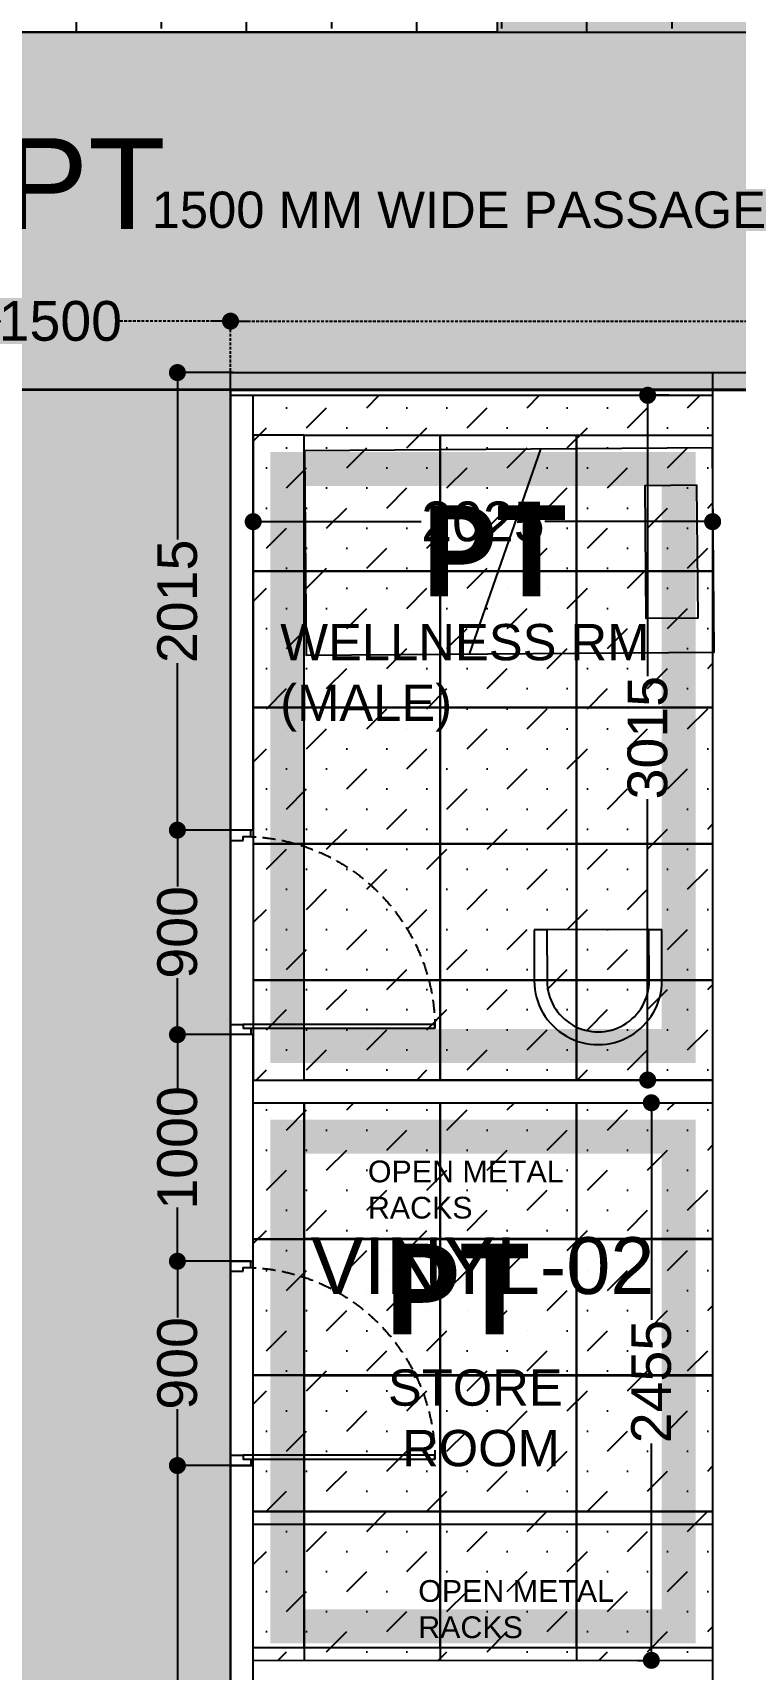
# Model space of a CAD drawing. Header units: millimetres. Extents: x 4688743 to 4806056, y -3017657 to -2960297.
# Drawn here: x 4737558 to 4740654, y -2982477 to -2975267 of the extents above; entities that cross this region are included whole.
import ezdxf

# ---------------------------------------------------------------- set-up
doc = ezdxf.new("R2010")
doc.units = ezdxf.units.MM
doc.header["$MEASUREMENT"] = 0
doc.header["$PDMODE"] = 34
for name, pattern in [('CONTINU', [0]), ('DASHED', [19.05, 12.7, -6.35]), ('DOTE', [2.42, 2, -0.2, 0.02, -0.2]), ('PHANTOM2', [1.25, 0.625, -0.125, 0.125, -0.125, 0.125, -0.125])]:
    doc.linetypes.add(name, pattern=pattern)
for name, color, linetype in [('i floor', 252, 'Continuous'), ('I-CEIL', 11, 'CONTINU'), ('I-CHAR', 100, 'Continuous'), ('I-CLNG-GRID', 31, 'Continuous'), ('I-DOOR', 1, 'Continuous'), ('I-FINISHES', 174, 'Continuous'), ('I-FLOOR', 8, 'Continuous'), ('I-FLOOR-TEXT', 2, 'Continuous'), ('I-FURN', 3, 'Continuous'), ('I-PART', 1, 'Continuous'), ('I-PART-I-DIM', 252, 'Continuous'), ('I-TEXT', 2, 'Continuous'), ('wall', 4, 'Continuous')]:
    doc.layers.add(name, color=color, linetype=linetype)
doc.styles.add('ROMANS', font='arial.ttf', dxfattribs={"height": 175})
doc.linetypes.add('FENCELINE2', pattern='A,6.35,-2.54,[132,ltypeshp.shx,S=2.54,R=0,X=-2.54,Y=0],-2.54,25.4', length=36.83)
doc.dimstyles.new('I-DIM-100', dxfattribs={"dimscale": 100, "dimtxt": 175, "dimasz": 0.75, "dimexe": 0.0625, "dimexo": 0.0625, "dimgap": 0.09, "dimtad": 0, "dimdec": 0, "dimrnd": 5, "dimzin": 0, "dimdsep": 46, "dimtxsty": 'ROMANS', "dimblk": 'DOT', "dimcen": 0.09, "dimclrd": 8, "dimclre": 8, "dimclrt": 2, "dimadec": 0, "dimazin": 0, "dimtfac": 1, "dimtdec": 0, "dimtmove": 2, "dimatfit": 3, "dimfxl": 0, "dimtolj": 1, "dimtzin": 0, "dimarcsym": 0})

# ---------------------------------------------------------------- blocks, each defined once
blk = doc.blocks.new('A$C23eeb4d5')
at = {"layer": 'I-FURN', "linetype": 'Continuous'}
blk.add_line((1053.6, 2161.4, 0), (1956.1, 1846.2, 0), dxfattribs=at)
at = {"layer": 'I-FURN', "linetype": 'Continuous', "elevation": 0}
for points in [[(1061.7, 1121.7), (1961.7, 1128.6), (1947.7, 2926.7), (1047.7, 2919.7)], [(1211.3, 2849.3), (1798.1, 2853.9), (1799.8, 2626.7), (1213.1, 2622.2)]]:
    blk.add_lwpolyline(points, close=True, dxfattribs=at)
blk = doc.blocks.new('*U89')
at = {"layer": 'I-CLNG-GRID'}
blk.add_lwpolyline([(-300, 300), (300, 300), (300, -300), (-300, -300), (-300, 300)], dxfattribs=at)
blk = doc.blocks.new('*U90')
at = {"layer": 'I-CLNG-GRID', "color": 0, "linetype": 'ByBlock', "lineweight": -2}
for p in [(0, 1801.3), (600, 1801.3), (1200, 1801.3), (0, 1200.9), (600, 1200.9), (1200, 1200.9), (0, 600.4), (600, 600.4), (1200, 600.4), (0, 0), (600, 0), (1200, 0)]:
    blk.add_blockref('*U89', p, dxfattribs=at)
blk = doc.blocks.new('*U97')
at = {"layer": 'I-CLNG-GRID'}
blk.add_lwpolyline([(-300, 300), (300, 300), (300, -300), (-300, -300), (-300, 300)], dxfattribs=at)
blk = doc.blocks.new('*U98')
at = {"layer": 'I-CLNG-GRID', "color": 0, "linetype": 'ByBlock', "lineweight": -2}
for p in [(0, 1801.3), (600, 1801.3), (1200, 1801.3), (0, 1200.9), (600, 1200.9), (1200, 1200.9), (0, 600.4), (600, 600.4), (1200, 600.4), (0, 0), (600, 0), (1200, 0)]:
    blk.add_blockref('*U97', p, dxfattribs=at)
blk = doc.blocks.new('_Dot')
at = {"color": 0, "linetype": 'Continuous', "lineweight": -2}
blk.add_line((-0.5, 0), (-1, 0), dxfattribs=at)
at = {"color": 0, "linetype": 'Continuous', "const_width": 0.5}
blk.add_lwpolyline([(-0.25, 0, 1), (0.25, 0, 1)], format="xyb", close=True, dxfattribs=at)
blk = doc.blocks.new('*D190')
at = {"layer": 'Defpoints', "color": 0}
for p in [(4738429.5, -2976538.1), (4736929.5, -2976764.6, 0), (4738429.5, -2976764.6)]:
    blk.add_point(p, dxfattribs=at)
at = {"layer": 'I-PART-I-DIM', "color": 8, "linetype": 'DASHED', "lineweight": -2}
for p, q in [((4736929.5, -2976758.4), (4736929.5, -2976531.8)), ((4737004.5, -2976538.1), (4737417.7, -2976538.1)), ((4738354.5, -2976538.1), (4737941.3, -2976538.1)), ((4738429.5, -2976758.4), (4738429.5, -2976531.8))]:
    blk.add_line(p, q, dxfattribs=at)
at = {"layer": 'I-PART-I-DIM', "color": 8, "lineweight": -2, "xscale": 75, "yscale": 75, "zscale": 75, "rotation": 180}
blk.add_blockref('_Dot', (4736929.5, -2976538.1), dxfattribs=at)
at = {"layer": 'I-PART-I-DIM', "color": 8, "lineweight": -2, "xscale": 75, "yscale": 75, "zscale": 75}
blk.add_blockref('_Dot', (4738429.5, -2976538.1), dxfattribs=at)
at = {"layer": 'I-PART-I-DIM', "color": 2, "insert": (4737679.5, -2976538.1), "char_height": 175, "attachment_point": 5, "style": 'ROMANS'}
blk.add_mtext('\\A1;1500', dxfattribs=at)
blk = doc.blocks.new('*D191')
at = {"layer": 'Defpoints', "color": 0}
for p in [(4747245.5, -2976538.1), (4738429.5, -2976764.6), (4747245.5, -2976764.6)]:
    blk.add_point(p, dxfattribs=at)
at = {"layer": 'I-PART-I-DIM', "color": 8, "linetype": 'DASHED', "lineweight": -2}
for p, q in [((4738429.5, -2976758.4), (4738429.5, -2976531.8)), ((4738504.5, -2976538.1), (4742566.4, -2976538.1)), ((4747170.5, -2976538.1), (4743108.6, -2976538.1)), ((4747245.5, -2976758.4), (4747245.5, -2976531.8))]:
    blk.add_line(p, q, dxfattribs=at)
at = {"layer": 'I-PART-I-DIM', "color": 8, "lineweight": -2, "xscale": 75, "yscale": 75, "zscale": 75, "rotation": 180}
blk.add_blockref('_Dot', (4738429.5, -2976538.1), dxfattribs=at)
at = {"layer": 'I-PART-I-DIM', "color": 8, "lineweight": -2, "xscale": 75, "yscale": 75, "zscale": 75}
blk.add_blockref('_Dot', (4747245.5, -2976538.1), dxfattribs=at)
at = {"layer": 'I-PART-I-DIM', "color": 2, "insert": (4742837.5, -2976538.1), "char_height": 175, "attachment_point": 5, "style": 'ROMANS'}
blk.add_mtext('\\A1;8815', dxfattribs=at)
blk = doc.blocks.new('DOOR 1000')
at = {"layer": 'I-DOOR', "lineweight": -2, "ltscale": 5, "extrusion": (-2.9028e-12, -8.96831e-44, -1)}
blk.add_line((0, 50), (0, 950), dxfattribs=at)
at = {"layer": 'I-DOOR', "linetype": 'ByBlock', "lineweight": -2, "extrusion": (-2.9028e-12, -8.96831e-44, -1)}
for points in [[(-62.5, 950), (-62.5, 969), (-100, 969), (-100, 1000), (0, 1000), (0, 950)], [(-62.5, 50), (-62.5, 31), (-100, 31), (-100, 0), (0, 0), (0, 50)]]:
    blk.add_lwpolyline(points, close=True, dxfattribs=at)
at = {"layer": 'I-DOOR', "lineweight": -2, "ltscale": 5, "extrusion": (-2.9028e-12, -8.96831e-44, -1)}
blk.add_lwpolyline([(-62.1, 31), (-1000, 31), (-1000, 50), (-62.1, 50)], close=True, dxfattribs=at)
at = {"layer": 'I-DOOR', "linetype": 'DASHED', "lineweight": -2, "ltscale": 5, "extrusion": (-2.9028e-12, -8.96831e-44, -1)}
blk.add_arc((-62.1, 31), 937.9, 90, 180, dxfattribs=at)
blk = doc.blocks.new('*D234')
at = {"layer": 'Defpoints', "color": 0}
for p in [(4738195.5, -2981579.3), (4738429.5, -2981579.3), (4738429.5, -2984167)]:
    blk.add_point(p, dxfattribs=at)
at = {"layer": 'I-PART-I-DIM', "color": 8, "lineweight": -2}
for p, q in [((4738423.3, -2981579.3), (4738189.2, -2981579.3)), ((4738195.5, -2981654.3), (4738195.5, -2982601.6)), ((4738195.5, -2984092), (4738195.5, -2983144.6)), ((4738423.3, -2984167), (4738189.2, -2984167))]:
    blk.add_line(p, q, dxfattribs=at)
at = {"layer": 'I-PART-I-DIM', "color": 8, "lineweight": -2, "xscale": 75, "yscale": 75, "zscale": 75}
for p, rotation in [((4738195.5, -2981579.3), 90), ((4738195.5, -2984167), 270)]:
    blk.add_blockref('_Dot', p, dxfattribs=dict(at, rotation=rotation))
at = {"layer": 'I-PART-I-DIM', "color": 2, "insert": (4738195.5, -2982873.1), "char_height": 175, "attachment_point": 5, "rotation": 90, "style": 'ROMANS'}
blk.add_mtext('\\A1;2590', dxfattribs=at)
blk = doc.blocks.new('*D235')
at = {"layer": 'Defpoints', "color": 0}
for p in [(4738195.5, -2980679.3), (4738429.5, -2980679.3), (4738429.5, -2981579.3)]:
    blk.add_point(p, dxfattribs=at)
at = {"layer": 'I-PART-I-DIM', "color": 8, "lineweight": -2}
for p, q in [((4738423.3, -2980679.3), (4738189.2, -2980679.3)), ((4738195.5, -2980754.3), (4738195.5, -2980927.2)), ((4738195.5, -2981504.3), (4738195.5, -2981331.3)), ((4738423.3, -2981579.3), (4738189.2, -2981579.3))]:
    blk.add_line(p, q, dxfattribs=at)
at = {"layer": 'I-PART-I-DIM', "color": 8, "lineweight": -2, "xscale": 75, "yscale": 75, "zscale": 75}
for p, rotation in [((4738195.5, -2980679.3), 90), ((4738195.5, -2981579.3), 270)]:
    blk.add_blockref('_Dot', p, dxfattribs=dict(at, rotation=rotation))
at = {"layer": 'I-PART-I-DIM', "color": 2, "insert": (4738195.5, -2981129.3), "char_height": 175, "attachment_point": 5, "rotation": 90, "style": 'ROMANS'}
blk.add_mtext('\\A1;900', dxfattribs=at)
blk = doc.blocks.new('*D236')
at = {"layer": 'Defpoints', "color": 0}
for p in [(4738195.5, -2979681), (4738429.5, -2979681), (4738429.5, -2980679.3)]:
    blk.add_point(p, dxfattribs=at)
at = {"layer": 'I-PART-I-DIM', "color": 8, "lineweight": -2}
for p, q in [((4738423.3, -2979681), (4738189.2, -2979681)), ((4738195.5, -2979756), (4738195.5, -2979918.4)), ((4738195.5, -2980604.3), (4738195.5, -2980441.9)), ((4738423.3, -2980679.3), (4738189.2, -2980679.3))]:
    blk.add_line(p, q, dxfattribs=at)
at = {"layer": 'I-PART-I-DIM', "color": 8, "lineweight": -2, "xscale": 75, "yscale": 75, "zscale": 75}
for p, rotation in [((4738195.5, -2979681), 90), ((4738195.5, -2980679.3), 270)]:
    blk.add_blockref('_Dot', p, dxfattribs=dict(at, rotation=rotation))
at = {"layer": 'I-PART-I-DIM', "color": 2, "insert": (4738195.5, -2980180.1), "char_height": 175, "attachment_point": 5, "rotation": 90, "style": 'ROMANS'}
blk.add_mtext('\\A1;1000', dxfattribs=at)
blk = doc.blocks.new('*D237')
at = {"layer": 'Defpoints', "color": 0}
for p in [(4738195.5, -2978780.2), (4738429.5, -2978780.2, 0), (4738429.5, -2979681)]:
    blk.add_point(p, dxfattribs=at)
at = {"layer": 'I-PART-I-DIM', "color": 8, "lineweight": -2}
for p, q in [((4738423.3, -2978780.2), (4738189.2, -2978780.2)), ((4738195.5, -2978855.2), (4738195.5, -2979028.6)), ((4738195.5, -2979606), (4738195.5, -2979432.6)), ((4738423.3, -2979681), (4738189.2, -2979681))]:
    blk.add_line(p, q, dxfattribs=at)
at = {"layer": 'I-PART-I-DIM', "color": 8, "lineweight": -2, "xscale": 75, "yscale": 75, "zscale": 75}
for p, rotation in [((4738195.5, -2978780.2), 90), ((4738195.5, -2979681), 270)]:
    blk.add_blockref('_Dot', p, dxfattribs=dict(at, rotation=rotation))
at = {"layer": 'I-PART-I-DIM', "color": 2, "insert": (4738195.5, -2979230.6), "char_height": 175, "attachment_point": 5, "rotation": 90, "style": 'ROMANS'}
blk.add_mtext('\\A1;900', dxfattribs=at)
blk = doc.blocks.new('*D238')
at = {"layer": 'Defpoints', "color": 0}
for p in [(4738195.5, -2976764.6), (4738447.6, -2976764.6), (4738429.5, -2978780.2, 0)]:
    blk.add_point(p, dxfattribs=at)
at = {"layer": 'I-PART-I-DIM', "color": 8, "lineweight": -2}
for p, q in [((4738441.4, -2976764.6), (4738189.2, -2976764.6)), ((4738195.5, -2976839.6), (4738195.5, -2977500)), ((4738195.5, -2978705.2), (4738195.5, -2978044.9)), ((4738423.3, -2978780.2), (4738189.2, -2978780.2))]:
    blk.add_line(p, q, dxfattribs=at)
at = {"layer": 'I-PART-I-DIM', "color": 8, "lineweight": -2, "xscale": 75, "yscale": 75, "zscale": 75}
for p, rotation in [((4738195.5, -2976764.6), 90), ((4738195.5, -2978780.2), 270)]:
    blk.add_blockref('_Dot', p, dxfattribs=dict(at, rotation=rotation))
at = {"layer": 'I-PART-I-DIM', "color": 2, "insert": (4738195.5, -2977772.4), "char_height": 175, "attachment_point": 5, "rotation": 90, "style": 'ROMANS'}
blk.add_mtext('\\A1;2015', dxfattribs=at)
blk = doc.blocks.new('*D241')
at = {"layer": 'Defpoints', "color": 0}
for p in [(4740218.5, -2979981.1, 0), (4740284.2, -2979981.1), (4740218.3, -2982437.4, 0)]:
    blk.add_point(p, dxfattribs=at)
at = {"layer": 'I-PART-I-DIM', "color": 8, "lineweight": -2}
for p, q in [((4740224.7, -2979981.1), (4740290.4, -2979981.1)), ((4740284.2, -2980056.1), (4740284.2, -2980936.8)), ((4740284.2, -2982362.4), (4740284.2, -2981481.7)), ((4740224.6, -2982437.4), (4740290.4, -2982437.4))]:
    blk.add_line(p, q, dxfattribs=at)
at = {"layer": 'I-PART-I-DIM', "color": 8, "lineweight": -2, "xscale": 75, "yscale": 75, "zscale": 75}
for p, rotation in [((4740284.2, -2979981.1), 90), ((4740284.2, -2982437.4), 270)]:
    blk.add_blockref('_Dot', p, dxfattribs=dict(at, rotation=rotation))
at = {"layer": 'I-PART-I-DIM', "color": 2, "insert": (4740284.2, -2981209.3), "char_height": 175, "attachment_point": 5, "rotation": 90, "style": 'ROMANS'}
blk.add_mtext('\\A1;2455', dxfattribs=at)
blk = doc.blocks.new('*D242')
at = {"layer": 'Defpoints', "color": 0}
for p in [(4740267.9, -2976864.6), (4740367.4, -2976864.6), (4740367.4, -2979881.1, 0)]:
    blk.add_point(p, dxfattribs=at)
at = {"layer": 'I-PART-I-DIM', "color": 8, "lineweight": -2}
for p, q in [((4740361.2, -2976864.6), (4740261.6, -2976864.6)), ((4740267.9, -2976939.6), (4740267.9, -2978102)), ((4740267.9, -2979806.1), (4740267.9, -2978643.8)), ((4740361.2, -2979881.1), (4740261.6, -2979881.1))]:
    blk.add_line(p, q, dxfattribs=at)
at = {"layer": 'I-PART-I-DIM', "color": 8, "lineweight": -2, "xscale": 75, "yscale": 75, "zscale": 75}
for p, rotation in [((4740267.9, -2976864.6), 90), ((4740267.9, -2979881.1), 270)]:
    blk.add_blockref('_Dot', p, dxfattribs=dict(at, rotation=rotation))
at = {"layer": 'I-PART-I-DIM', "color": 2, "insert": (4740267.9, -2978372.9), "char_height": 175, "attachment_point": 5, "rotation": 90, "style": 'ROMANS'}
blk.add_mtext('\\A1;3015', dxfattribs=at)
blk = doc.blocks.new('*D243')
at = {"layer": 'Defpoints', "color": 0}
for p in [(4738529.5, -2977331.9), (4740554.2, -2977421.3), (4740554.2, -2977441.2, 0)]:
    blk.add_point(p, dxfattribs=at)
at = {"layer": 'I-PART-I-DIM', "color": 8, "lineweight": -2}
for p, q in [((4738529.5, -2977338.1), (4738529.5, -2977427.6)), ((4738604.5, -2977421.3), (4739269.4, -2977421.3)), ((4740479.2, -2977421.3), (4739814.3, -2977421.3)), ((4740554.2, -2977434.9), (4740554.2, -2977415.1))]:
    blk.add_line(p, q, dxfattribs=at)
at = {"layer": 'I-PART-I-DIM', "color": 8, "lineweight": -2, "xscale": 75, "yscale": 75, "zscale": 75, "rotation": 180}
blk.add_blockref('_Dot', (4738529.5, -2977421.3), dxfattribs=at)
at = {"layer": 'I-PART-I-DIM', "color": 8, "lineweight": -2, "xscale": 75, "yscale": 75, "zscale": 75}
blk.add_blockref('_Dot', (4740554.2, -2977421.3), dxfattribs=at)
at = {"layer": 'I-PART-I-DIM', "color": 2, "insert": (4739541.8, -2977421.3), "char_height": 175, "attachment_point": 5, "style": 'ROMANS'}
blk.add_mtext('\\A1;2025', dxfattribs=at)

msp = doc.modelspace()

# ---------------------------------------------------------------- hatches: boundary and pattern name
at = {"layer": 'I-CEIL', "linetype": 'ByBlock'}
h = msp.add_hatch(dxfattribs=at)
h.set_pattern_fill('DASH', color=256, scale=999, angle=180)
edge = h.paths.add_edge_path()
edge.add_line((4694606.8, -2969440.8), (4694606.8, -2970692.9))
edge.add_line((4694606.8, -2970692.9), (4701099.5, -2970692.9))
edge.add_line((4701099.5, -2970692.9), (4701099.5, -2974264.6))
edge.add_line((4701099.5, -2974264.6), (4701746.8, -2974264.6))
edge.add_line((4701746.8, -2974264.6), (4701751.8, -2973664.6))
edge.add_line((4701751.8, -2973664.6), (4702551.8, -2973664.6))
edge.add_line((4702551.8, -2973664.6), (4702546.8, -2977114.6))
edge.add_line((4702546.8, -2977114.6), (4709126.7, -2977123))
edge.add_line((4709126.7, -2977123), (4709126.7, -2981131.3))
edge.add_line((4709126.7, -2981131.3), (4708946.7, -2981131.2))
edge.add_line((4708946.7, -2981131.2), (4708946.7, -2982652.9))
edge.add_line((4708946.7, -2982652.9), (4712081.9, -2982652.9))
edge.add_line((4712081.9, -2982652.9), (4712082, -2980387))
edge.add_line((4712082, -2980387), (4710846.7, -2980387))
edge.add_line((4710846.7, -2980387), (4710846.7, -2978839.6))
edge.add_arc((4712846.7, -2978839.6), 2000, 90, 180, ccw=False)
edge.add_line((4712846.7, -2976839.6), (4727819.3, -2976839.6))
edge.add_line((4727819.3, -2976839.6), (4727819.2, -2978874.6))
edge.add_line((4727819.2, -2978874.6), (4728743.5, -2978866))
edge.add_line((4728743.5, -2978866), (4728743.5, -2976839.6))
edge.add_line((4728743.5, -2976839.6), (4736929.5, -2976839.6))
edge.add_line((4736929.5, -2976839.6), (4736929.5, -2985266.2))
edge.add_line((4736929.5, -2985266.2), (4738429.5, -2985266.4))
edge.add_line((4738429.5, -2985266.4), (4738429.5, -2976841.3))
edge.add_line((4738429.5, -2976841.3), (4752446.8, -2976841.3))
edge.add_line((4752446.8, -2976841.3), (4752446.8, -2975266.8))
edge.add_line((4752446.8, -2975266.8), (4743251.9, -2975266.8))
edge.add_line((4743251.9, -2975266.8), (4743251.7, -2971965))
edge.add_line((4743251.7, -2971965), (4741354.2, -2971965))
edge.add_line((4741354.2, -2971965), (4741354.2, -2971965))
edge.add_line((4741354.2, -2971965), (4741204.2, -2971965))
edge.add_line((4741204.2, -2971965), (4741204.2, -2971965))
edge.add_line((4741204.2, -2971965), (4739604.2, -2971965))
edge.add_line((4739604.2, -2971965), (4739604.2, -2975264.6))
edge.add_line((4739604.2, -2975264.6), (4734746.8, -2975264.6))
edge.add_line((4734746.8, -2975264.6), (4734746.8, -2973965.1))
edge.add_line((4734746.8, -2973965.1), (4734148.6, -2973967.3))
edge.add_line((4734148.6, -2973967.3), (4734148.6, -2972141.5))
edge.add_line((4734148.6, -2972141.5), (4731396.1, -2972187.8))
edge.add_line((4731396.1, -2972187.8), (4731396.1, -2975164.6))
edge.add_line((4731396.1, -2975164.6), (4731996.1, -2975164.6))
edge.add_line((4731996.1, -2975164.6), (4731996.1, -2975264.6))
edge.add_line((4731996.1, -2975264.6), (4706051.8, -2975264.6))
edge.add_arc((4706051.8, -2973264.6), 2000, 180, 270, ccw=False)
edge.add_line((4704051.8, -2973264.6), (4704051.7, -2969440.8))
edge.add_line((4704051.7, -2969440.8), (4694606.8, -2969440.8))
at = {"layer": 'I-FLOOR'}
h = msp.add_hatch(dxfattribs=at)
h.set_pattern_fill('ANSI38', color=152, scale=1000)
h.paths.add_polyline_path([(4714305, -2975264.6), (4709511.7, -2975264.6), (4712444.5, -2973666.9), (4714305, -2973666.9)], flags=16)
h.paths.add_polyline_path([(4718581, -2973620.5), (4719355.5, -2973065.3), (4723436.5, -2975264.6), (4718581, -2975264.6)], flags=16)
h.paths.add_polyline_path([(4702401.8, -2965766.1), (4729076.1, -2965766.1), (4729096.1, -2972164.8), (4729096.1, -2972187.8), (4729096.1, -2975264.6), (4752652.4, -2975264.6), (4752649.5, -2976764.6), (4728720.1, -2976764.6), (4728720.1, -2978871), (4727819.3, -2978871), (4727819.3, -2976764.6), (4718351.5, -2976764.6), (4718351.6, -2980386.7), (4712082, -2980386.7), (4712082, -2982649), (4708946.6, -2982648.9), (4708946.9, -2977123), (4702551.8, -2977114.6), (4702551.8, -2970692.9), (4702401.8, -2970692.9)])
h.paths.add_polyline_path([(4736929.5, -2985266.2), (4738429.5, -2985266.2), (4738422.5, -2976767.3), (4736922.5, -2976767.3)])
h.paths.add_polyline_path([(4694606.8, -2970692.9), (4702401.8, -2970692.9), (4702401.8, -2969440.8), (4694606.8, -2969440.8)])
at = {"layer": 'I-FLOOR', "linetype": 'Continuous', "ltscale": 0.25}
h = msp.add_hatch(dxfattribs=at)
h.set_pattern_fill('ANSI33', color=224, scale=3000, angle=45, double=1)
h.paths.add_polyline_path([(4743966.1, -2982684.6), (4747245.5, -2982684.6), (4747245.5, -2976839.6), (4743953.9, -2976839.6)])
edge = h.paths.add_edge_path()
edge.add_line((4736955.1, -2973565), (4736955.1, -2975264.6))
edge.add_line((4736955.1, -2975264.6), (4743251.9, -2975264.6))
edge.add_line((4743251.9, -2975264.6), (4743251.9, -2971965))
edge.add_line((4743251.9, -2971965), (4739604.2, -2971965))
edge.add_line((4739604.2, -2971965), (4739599.2, -2973575.1))
edge.add_line((4739599.2, -2973575.1), (4736950.1, -2973565))
h = msp.add_hatch(dxfattribs=at)
h.set_pattern_fill('MUDST', color=56, scale=500, angle=45, double=1)
h.paths.add_polyline_path([(4740553.9, -2982537.5), (4738529.5, -2982537.5), (4738529.5, -2985266.4), (4740553.9, -2985266.4)])
h.paths.add_polyline_path([(4738529.5, -2979981), (4740553.9, -2979981), (4740553.9, -2982437.5), (4738529.5, -2982437.5)])
h.paths.add_polyline_path([(4738529.5, -2976864.6), (4740554, -2976864.6), (4740554, -2979881.1), (4738529.5, -2979881.1)])

# ---------------------------------------------------------------- linework, layer by layer
at = {"layer": 'i floor'}
msp.add_lwpolyline([(4694606.8, -2970692.9), (4694606.8, -2965766.1), (4729076.1, -2965766.1), (4729096.1, -2972164.8), (4729096.1, -2972187.8), (4729096.1, -2975264.6), (4752652.4, -2975264.6), (4752649.5, -2976839.6), (4718351.5, -2976839.6), (4718351.6, -2980386.7), (4712082, -2980386.7), (4712082, -2982649), (4708946.6, -2982648.9), (4708946.9, -2977123), (4702551.8, -2977114.6), (4702551.8, -2970692.9), (4694606.8, -2970692.9), (4694606.8, -2965766.1)], dxfattribs=at)
for points in [[(4736929.5, -2985266.2), (4738429.5, -2985266.2), (4738429.5, -2976841.3), (4736929.5, -2976841.3)], [(4738429.5, -2985266.4), (4740754.6, -2985266.4), (4740754.6, -2976839.6), (4738429.5, -2976839.6)]]:
    msp.add_lwpolyline(points, close=True, dxfattribs=at)
at = {"layer": 'I-CHAR'}
for p, q in [((4739823.7, -2979219.5), (4739767.4, -2979219.7)), ((4740273.7, -2979218), (4740329.9, -2979217.8))]:
    msp.add_line(p, q, dxfattribs=at)
for points in [[(4739767.4, -2979219.7), (4739768.2, -2979444.7)], [(4740274.5, -2979443), (4740273.7, -2979218), (4739823.7, -2979219.5), (4739824.5, -2979444.5)], [(4740330.7, -2979442.8), (4740329.9, -2979217.8)]]:
    msp.add_lwpolyline(points, dxfattribs=at)
for radius in [281.3, 225]:
    msp.add_arc((4740049.5, -2979443.7), radius, 180.1949, 0.1949, dxfattribs=at)
at = {"layer": 'I-CLNG-GRID'}
for p, q in [((4738754.1, -2982382.5), (4738754.1, -2982437.3, 0)), ((4739354.1, -2982382.5, 0), (4739354.1, -2982437.4, 0)), ((4739954, -2982382.5, 0), (4739954, -2982437.4, 0))]:
    msp.add_line(p, q, dxfattribs=at)
msp.add_lwpolyline([(4728743.5, -2976839.6), (4736929.5, -2976839.6), (4736929.5, -2985266.2), (4738429.5, -2985266.4), (4738429.5, -2976841.3), (4752446.8, -2976841.3), (4752446.8, -2975266.8), (4743251.9, -2975266.8), (4743251.7, -2971965), (4741354.2, -2971965), (4741354.2, -2971965), (4741204.2, -2971965), (4741204.2, -2971965), (4739604.2, -2971965), (4739604.2, -2975264.6), (4734746.8, -2975264.6), (4734746.8, -2973965.1), (4734148.6, -2973967.3), (4734148.6, -2972141.5), (4731396.1, -2972187.8)], dxfattribs=at)
for points in [[(4738529.5, -2977639.6), (4738754.2, -2977639.6), (4738754.2, -2977039.6), (4738529.5, -2977039.6)], [(4738529.5, -2978240.5), (4738754.2, -2978240.5), (4738754.2, -2977639.6), (4738529.5, -2977639.6)], [(4738529.5, -2978840.5), (4738754.2, -2978840.5), (4738754.2, -2978240.5), (4738529.5, -2978240.5)], [(4738529.5, -2979441), (4738754.2, -2979441), (4738754.2, -2978840.5), (4738529.5, -2978840.5)], [(4738529.5, -2979881), (4738754.2, -2979881), (4738754.2, -2979441), (4738529.5, -2979441)], [(4738529.5, -2980581.6), (4738754.1, -2980581.6), (4738754.1, -2981181.6), (4738529.5, -2981181.6)], [(4738529.5, -2981181.6), (4738754.1, -2981181.6), (4738754.1, -2981782), (4738529.5, -2981782)], [(4738529.5, -2981782), (4738754.1, -2981782), (4738754.1, -2982382.5), (4738529.5, -2982382.5)]]:
    msp.add_lwpolyline(points, close=True, dxfattribs=at)
at = {"layer": 'I-CLNG-GRID', "elevation": 0}
for points in [[(4738754.2, -2979441), (4739354.2, -2979441), (4739354.2, -2979881), (4738754.2, -2979881)], [(4739354.2, -2979441), (4739954.2, -2979441), (4739954.2, -2979881.1), (4739354.2, -2979881.1)], [(4739954.2, -2979441), (4740554, -2979441), (4740554, -2979881.1), (4739954.2, -2979881.1)], [(4738529.5, -2979981), (4738754.1, -2979981), (4738754.1, -2980581.6), (4738529.5, -2980581.6)]]:
    msp.add_lwpolyline(points, close=True, dxfattribs=at)
at = {"layer": 'I-FINISHES', "color": 80, "linetype": 'FENCELINE2', "ltscale": 50, "const_width": 150, "elevation": 0}
msp.add_lwpolyline([(4743101.9, -2975413.8), (4743101.9, -2972115), (4741504.2, -2972115), (4741504.2, -2972180.5), (4741054.2, -2972180.5), (4741054.2, -2972115), (4739754.2, -2972115), (4739754.2, -2975264.6)], dxfattribs=at)
at = {"layer": 'I-FINISHES', "color": 130, "linetype": 'DOTE', "ltscale": 250, "const_width": 150, "elevation": 0}
msp.add_lwpolyline([(4734792, -2975602), (4739641.9, -2975575.2)], dxfattribs=at)
at = {"layer": 'I-FINISHES', "color": 175, "linetype": 'PHANTOM2', "ltscale": 700, "const_width": 150}
msp.add_lwpolyline([(4738407.7, -2976645.5), (4747208.5, -2976656.2)], dxfattribs=at)
at = {"layer": 'I-FINISHES', "color": 80, "linetype": 'FENCELINE2', "ltscale": 50, "const_width": 150, "elevation": 0}
for points in [[(4740404, -2979731.1), (4738679.5, -2979731.1), (4738679.5, -2977189.6), (4740404, -2977189.6)], [(4738679.5, -2982287.3), (4740404, -2982287.3), (4740404, -2980131.1), (4738679.5, -2980131.1)]]:
    msp.add_lwpolyline(points, close=True, dxfattribs=at)
at = {"layer": 'I-FURN'}
for p, q in [((4738529.5, -2980581, 0), (4740554, -2980581.1, 0)), ((4738529.5, -2981837.3, 0), (4740554, -2981837.5, 0))]:
    msp.add_line(p, q, dxfattribs=at)
at = {"layer": 'I-PART'}
for p, q in [((4738429.5, -2976764.6), (4740554.2, -2976764.6)), ((4738429.5, -2978781), (4738429.5, -2976764.6)), ((4738429.5, -2976864.6), (4740554.2, -2976864.6)), ((4738529.5, -2978781), (4738529.5, -2976864.6)), ((4738529.5, -2978781, 0), (4738429.5, -2978781, 0)), ((4738529.5, -2979681, 0), (4738429.5, -2979681, 0)), ((4738429.5, -2980679.3), (4738429.5, -2979681)), ((4738529.5, -2980679.3), (4738529.5, -2979681)), ((4738529.5, -2979881, 0), (4740554, -2979881.1, 0)), ((4738529.5, -2979981, 0), (4740554, -2979981.1, 0)), ((4738429.5, -2980679.3), (4738529.5, -2980679.3)), ((4738429.5, -2984167.8), (4738429.5, -2981579.3)), ((4738429.5, -2981579.3), (4738529.5, -2981579.3)), ((4738529.5, -2984167.8), (4738529.5, -2981579.3)), ((4738529.5, -2982437.3, 0), (4740553.9, -2982437.5, 0))]:
    msp.add_line(p, q, dxfattribs=at)
at = {"layer": 'wall'}
for p, q in [((4740554.2, -2976764.6, 0), (4740553.8, -2985268, 0)), ((4740554.2, -2976764.6), (4747245.5, -2976764.6))]:
    msp.add_line(p, q, dxfattribs=at)

# ---------------------------------------------------------------- block references
at = {"layer": 'I-CLNG-GRID', "rotation": 180}
for name, p in [('*U90', (4740254.2, -2977339.6, 0)), ('*U98', (4740254, -2980281.1, 0))]:
    msp.add_blockref(name, p, dxfattribs=at)
at = {"layer": 'I-DOOR', "xscale": 0.9007898159056588, "yscale": 0.9007898159056588, "zscale": 0.9007898159056588}
for p in [(4738429.5, -2979681, 0), (4738429.5, -2981579.3, 0)]:
    msp.add_blockref('DOOR 1000', p, dxfattribs=at)
at = {"layer": 'I-FURN', "rotation": 270}
msp.add_blockref('A$C23eeb4d5', (4737634.5, -2976048.3, 0), dxfattribs=at)

# ---------------------------------------------------------------- texts
at = {"layer": 'I-FINISHES', "color": 130, "linetype": 'DOTE', "ltscale": 250, "insert": (4737173.5, -2975732.1, 0), "char_height": 400, "width": 2301.59, "attachment_point": 2, "style": 'ROMANS'}
msp.add_mtext('EP+ PT', dxfattribs=at)
at = {"layer": 'I-FINISHES', "color": 80, "linetype": 'FENCELINE2', "ltscale": 50, "char_height": 400, "width": 713.708, "attachment_point": 2, "style": 'ROMANS'}
for insert in [(4739591.7, -2977349.6), (4739429.4, -2980601.4)]:
    msp.add_mtext('{\\fCorbel|b1|i0|c0|p34;PT}', dxfattribs=dict(at, insert=insert))
at = {"layer": 'I-FLOOR-TEXT', "linetype": 'Continuous', "insert": (4738783.8, -2980573.6), "char_height": 250, "width": 2443.159, "attachment_point": 1, "style": 'ROMANS'}
msp.add_mtext('VINYL-02', dxfattribs=at)
at = {"layer": 'I-TEXT', "style": 'ROMANS'}
for s, insert, char_height, width, attachment_point in [('1500 MM WIDE PASSAGE', (4738082, -2976129.5), 160, 3335.5, 7), ('WELLNESS RM\\P(MALE)', (4738648.6, -2977872, 0), 160, 2628.611, 1), ('OPEN METAL \\PRACKS', (4739035, -2980492.6), 95.803, 1573.923, 7), ('STORE\\P ROOM ', (4739123.5, -2981155.7, 0), 160, 2628.611, 1), ('OPEN METAL \\PRACKS', (4739256.9, -2982340.8), 95.803, 1573.923, 7)]:
    msp.add_mtext(s, dxfattribs=dict(at, insert=insert, char_height=char_height, width=width, attachment_point=attachment_point))

# ---------------------------------------------------------------- dimensions: what is measured, and where the dimension line sits
at = {"layer": 'I-PART-I-DIM'}
for base, p1, p2, picture, middle in [((4738429.5, -2976538.1), (4736929.5, -2976764.6, 0), (4738429.5, -2976764.6), '*D190', (4737679.5, -2976538.1)), ((4747245.5, -2976538.1), (4738429.5, -2976764.6), (4747245.5, -2976764.6), '*D191', (4742837.5, -2976538.1)), ((4740554.2, -2977421.3), (4738529.5, -2977331.9), (4740554.2, -2977441.2, 0), '*D243', (4739541.8, -2977421.3))]:
    dim = msp.add_linear_dim(base=base, p1=p1, p2=p2, dimstyle='I-DIM-100', override={"dimfxl": 100}, dxfattribs=at)
    dim.commit()
    dim.dimension.update_dxf_attribs({"geometry": picture, "text_midpoint": middle})
for base, p1, p2, picture, middle in [((4738195.5, -2976764.6), (4738429.5, -2978780.2, 0), (4738447.6, -2976764.6), '*D238', (4738195.5, -2977772.4)), ((4740267.8846, -2976864.6425), (4740367.4011, -2979881.126, -0.0004), (4740367.4011, -2976864.6425), '*D242', (4740267.8846, -2978372.8842)), ((4738195.5, -2978780.2), (4738429.5, -2979681), (4738429.5, -2978780.2, 0), '*D237', (4738195.5, -2979230.6)), ((4738195.5, -2979681), (4738429.5, -2980679.3), (4738429.5, -2979681), '*D236', (4738195.5, -2980180.1)), ((4740284.2, -2979981.1), (4740218.3, -2982437.4, 0), (4740218.5, -2979981.1, 0), '*D241', (4740284.2, -2981209.3)), ((4738195.5, -2980679.3), (4738429.5, -2981579.3), (4738429.5, -2980679.3), '*D235', (4738195.5, -2981129.3)), ((4738195.5, -2981579.3), (4738429.5, -2984167), (4738429.5, -2981579.3), '*D234', (4738195.5, -2982873.1))]:
    dim = msp.add_linear_dim(base=base, p1=p1, p2=p2, angle=90, dimstyle='I-DIM-100', override={"dimfxl": 100}, dxfattribs=at)
    dim.commit()
    dim.dimension.update_dxf_attribs({"geometry": picture, "text_midpoint": middle})

doc.saveas('drawing.dxf')
